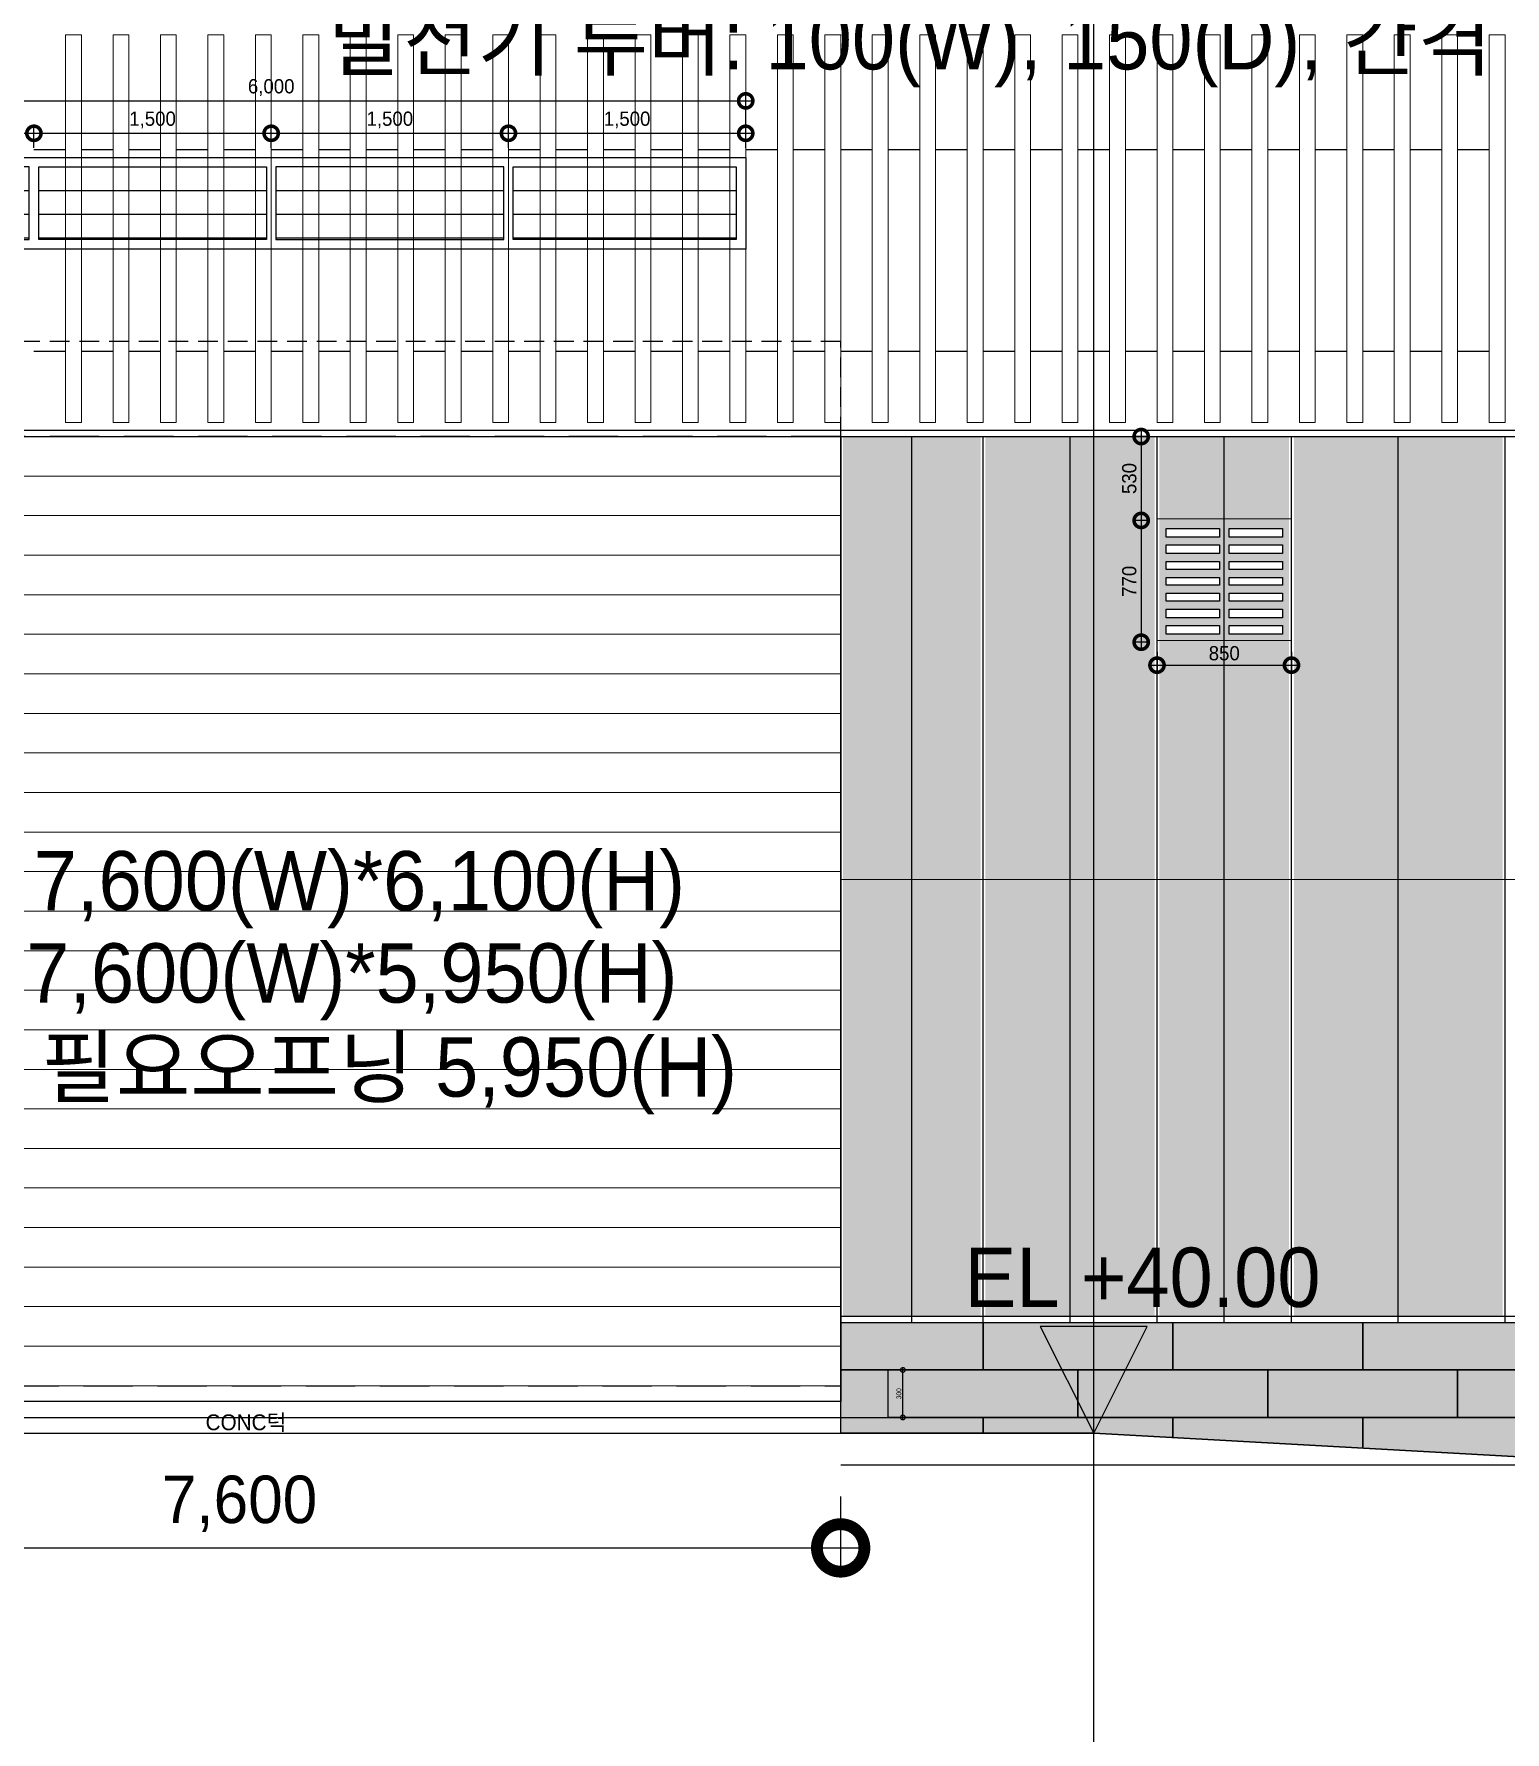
# Model space of a CAD drawing. Extents: x -430745 to 210250, y -41033 to 148500.
# Drawn here: x 74595 to 83895, y 35740 to 46474 of the extents above; entities that cross this region are included whole.
import ezdxf
from ezdxf.enums import TextEntityAlignment as Align
from ezdxf.xclip import XClip

# ---------------------------------------------------------------- set-up
doc = ezdxf.new("R2010")
doc.units = 0
doc.header["$LTSCALE"] = 250
doc.header["$MEASUREMENT"] = 0
doc.header["$XCLIPFRAME"] = 2
for name, pattern in [('ACAD_ISO05W100', [33, 24, -3, 0, -3, 0, -3]), ('DASHED', [0.75, 0.5, -0.25]), ('HIDDEN', [0.375, 0.25, -0.125])]:
    doc.linetypes.add(name, pattern=pattern)
doc.layers.get('0').update_dxf_attribs({"linetype": 'CONTINUOUS'})
doc.layers.get('Defpoints').update_dxf_attribs({"linetype": 'CONTINUOUS'})
for name, color, linetype in [('# 레벨 계획', 193, 'CONTINUOUS'), ('A-CEN', 1, 'CONTINUOUS'), ('A-DIM', 7, 'CONTINUOUS'), ('A-DOOR-SHT', 3, 'CONTINUOUS'), ('A-ELE-251', 251, 'CONTINUOUS'), ('A-ELE-252', 252, 'CONTINUOUS'), ('A-ELE-253', 253, 'CONTINUOUS'), ('A-ELE-7', 7, 'CONTINUOUS'), ('A-ELE-8', 8, 'CONTINUOUS'), ('A-ELE-8 해치', 8, 'CONTINUOUS'), ('A-ELE-8 해치(세로)', 8, 'CONTINUOUS'), ('A-HAT', 8, 'CONTINUOUS'), ('A-SITE', 2, 'ACAD_ISO05W100')]:
    doc.layers.add(name, color=color, linetype=linetype)
doc.layers.add('A-ELE-9', color=9, linetype='CONTINUOUS', lineweight=5)
doc.layers.add('X-우측면도$0$A-ELE-9', color=9, linetype='CONTINUOUS', lineweight=5)
for name, color, linetype, plot in [('A-ELE-셔터박스', 5, 'DASHED', False), ('NOPLOT', 193, 'CONTINUOUS', False), ('NOPLOT-TEXT', 41, 'CONTINUOUS', False), ('X-우측면도$0$NOPLOT-TEXT', 41, 'CONTINUOUS', False)]:
    doc.layers.add(name, color=color, linetype=linetype, plot=plot)
doc.styles.add('Gdim', font='')
doc.styles.add('Gtx', font='')
doc.styles.add('X-우측면도$0$Gtx', font='')
doc.styles.get('Gdim').set_extended_font_data('Dotum')
doc.styles.get('Gtx').set_extended_font_data('Dotum')
doc.styles.get('X-우측면도$0$Gtx').set_extended_font_data('Dotum')
doc.dimstyles.new('Gdim100', dxfattribs={"dimscale": 100, "dimtxt": 3, "dimasz": 6, "dimexe": 1.5, "dimexo": 2, "dimgap": 1, "dimtad": 1, "dimdec": 0, "dimzin": 0, "dimdsep": 46, "dimtxsty": 'Gdim', "dimblk": 'DOTSMALL', "dimcen": 1.5, "dimdle": 1.5, "dimclrd": 1, "dimclre": 1, "dimclrt": 256, "dimazin": 0, "dimtfac": 1, "dimtdec": 0, "dimtix": 1, "dimtmove": 2, "dimatfit": 3, "dimldrblk": 'DOTSMALL', "dimfxl": 1.5, "dimtolj": 1, "dimtzin": 0, "dimlwd": -1, "dimlwe": -1, "dimarcsym": 0})
doc.dimstyles.new('Gdim250', dxfattribs={"dimscale": 250, "dimtxt": 3, "dimasz": 6, "dimexe": 1.5, "dimexo": 2, "dimgap": 1, "dimtad": 1, "dimdec": 0, "dimzin": 0, "dimdsep": 46, "dimlunit": 6, "dimtxsty": 'Gdim', "dimblk": 'DOTSMALL', "dimblk1": 'DOTSMALL', "dimblk2": 'DOTSMALL', "dimsah": 1, "dimcen": 1.5, "dimdle": 1.5, "dimclrd": 1, "dimclre": 1, "dimclrt": 256, "dimazin": 0, "dimtfac": 1, "dimtdec": 0, "dimtix": 1, "dimtmove": 2, "dimatfit": 3, "dimldrblk": 'DOTSMALL', "dimfxl": 1.5, "dimtolj": 1, "dimtzin": 0, "dimlwd": -1, "dimlwe": -1, "dimarcsym": 1})

# ---------------------------------------------------------------- blocks, each defined once
blk = doc.blocks.new('A-CEN-NORTH1')
at = {"layer": 'A-CEN'}
for p, q in [((14547311.9, -289571.4), (14547311.9, -182238.1)), ((14490100, -272425.9, 0), (14592511.9, -272425.9, 0))]:
    blk.add_line(p, q, dxfattribs=at)
blk = doc.blocks.new('_DotSmall')
at = {"color": 0, "linetype": 'ByBlock', "const_width": 0.5}
blk.add_lwpolyline([(-0.0625, 0, 1), (0.0625, 0, 1)], format="xyb", close=True, dxfattribs=at)
blk = doc.blocks.new('*D307')
at = {"layer": 'Defpoints', "color": 0, "transparency": 16777216}
for p in [(72095, 37429), (79695, 37429), (79695, 36904)]:
    blk.add_point(p, dxfattribs=at)
at = {"layer": 'NOPLOT', "color": 1, "transparency": 16777216}
for p, q in [((72095, 37229), (72095, 36754)), ((79695, 37229), (79695, 36754)), ((71945, 36904), (79845, 36904))]:
    blk.add_line(p, q, dxfattribs=at)
at = {"layer": 'NOPLOT', "color": 1, "transparency": 16777216, "xscale": 600, "yscale": 600, "zscale": 600, "rotation": 180}
blk.add_blockref('_DotSmall', (72095, 36904), dxfattribs=at)
at = {"layer": 'NOPLOT', "color": 1, "transparency": 16777216, "xscale": 600, "yscale": 600, "zscale": 600}
blk.add_blockref('_DotSmall', (79695, 36904), dxfattribs=at)
at = {"layer": 'NOPLOT', "transparency": 16777216, "insert": (75895, 37183), "char_height": 300, "attachment_point": 5, "style": 'Gdim'}
blk.add_mtext('\\A1;7,600', dxfattribs=at)
blk = doc.blocks.new('*D345')
at = {"layer": 'Defpoints', "color": 0, "transparency": 16777216}
for p in [(110569, 52479), (110695, 52479), (110695, 52429), (72095, 37429), (79695, 37429), (79695, 36904)]:
    blk.add_point(p, dxfattribs=at)
at = {"layer": 'NOPLOT', "color": 1, "transparency": 16777216}
for p, q in [((110569, 52479), (110569, 53079)), ((110495, 52479), (110419, 52479)), ((110495, 52429), (110419, 52429)), ((110569, 52429), (110569, 52479)), ((110569, 52429), (110569, 51829)), ((72095, 37229), (72095, 36754)), ((79695, 37229), (79695, 36754)), ((71945, 36904), (79845, 36904))]:
    blk.add_line(p, q, dxfattribs=at)
at = {"layer": 'NOPLOT', "color": 1, "transparency": 16777216, "xscale": 600, "yscale": 600, "zscale": 600}
for p, rotation in [((110569, 52479), 270), ((110569, 52429), 90), ((72095, 36904), 180)]:
    blk.add_blockref('_DotSmall', p, dxfattribs=dict(at, rotation=rotation))
blk.add_blockref('_DotSmall', (79695, 36904), dxfattribs=at)
at = {"layer": 'NOPLOT', "transparency": 16777216, "insert": (110319, 52454), "char_height": 300, "attachment_point": 5, "rotation": 90, "style": 'Gdim'}
blk.add_mtext('\\A1;50', dxfattribs=at)
at = {"layer": 'NOPLOT', "transparency": 16777216, "insert": (75895, 37183), "char_height": 300, "attachment_point": 5, "style": 'Gdim'}
blk.add_mtext('\\A1;7,600', dxfattribs=at)
blk = doc.blocks.new('A$C6f656232')
at = {"layer": '# 레벨 계획', "elevation": 0}
blk.add_lwpolyline([(26901, 303), (27238, 978), (26563, 978), (26901, 303)], dxfattribs=at)
at = {"layer": '# 레벨 계획', "linetype": 'Continuous', "style": 'Gtx'}
blk.add_text('EL +40.00', height=375, rotation=360, dxfattribs=at).set_placement((26084, 1101, 0))
blk = doc.blocks.new('*D78')
at = {"layer": 'Defpoints', "color": 0, "transparency": 16777216}
for p in [(50996, 45409), (51095, 45409), (51095, 44829)]:
    blk.add_point(p, dxfattribs=at)
at = {"layer": 'NOPLOT', "color": 1, "transparency": 16777216}
for p, q in [((51035, 45409), (50951, 45409)), ((50996, 44784), (50996, 45454)), ((51035, 44829), (50951, 44829))]:
    blk.add_line(p, q, dxfattribs=at)
at = {"layer": 'NOPLOT', "color": 1, "transparency": 16777216, "xscale": 180, "yscale": 180, "zscale": 180}
for p, rotation in [((50996, 45409), 90), ((50996, 44829), 270)]:
    blk.add_blockref('_DotSmall', p, dxfattribs=dict(at, rotation=rotation))
at = {"layer": 'NOPLOT', "transparency": 16777216, "insert": (50921, 45119), "char_height": 90, "attachment_point": 5, "rotation": 90, "style": 'Gdim'}
blk.add_mtext('\\A1;580', dxfattribs=at)
blk = doc.blocks.new('*D79')
at = {"layer": 'Defpoints', "color": 0, "transparency": 16777216}
for p in [(52595, 45561), (51095, 45409), (52595, 45409)]:
    blk.add_point(p, dxfattribs=at)
at = {"layer": 'NOPLOT', "color": 1, "transparency": 16777216}
for p, q in [((51050, 45561), (52640, 45561)), ((51095, 45469), (51095, 45606)), ((52595, 45469), (52595, 45606))]:
    blk.add_line(p, q, dxfattribs=at)
at = {"layer": 'NOPLOT', "color": 1, "transparency": 16777216, "xscale": 180, "yscale": 180, "zscale": 180, "rotation": 180}
blk.add_blockref('_DotSmall', (51095, 45561), dxfattribs=at)
at = {"layer": 'NOPLOT', "color": 1, "transparency": 16777216, "xscale": 180, "yscale": 180, "zscale": 180}
blk.add_blockref('_DotSmall', (52595, 45561), dxfattribs=at)
at = {"layer": 'NOPLOT', "transparency": 16777216, "insert": (51845, 45645), "char_height": 90, "attachment_point": 5, "style": 'Gdim'}
blk.add_mtext('\\A1;1,500', dxfattribs=at)
blk = doc.blocks.new('*D80')
at = {"layer": 'Defpoints', "color": 0, "transparency": 16777216}
for p in [(57095, 45766), (51095, 45409), (57095, 45409)]:
    blk.add_point(p, dxfattribs=at)
at = {"layer": 'NOPLOT', "color": 1, "transparency": 16777216}
for p, q in [((51050, 45766), (57140, 45766)), ((51095, 45469), (51095, 45811)), ((57095, 45469), (57095, 45811))]:
    blk.add_line(p, q, dxfattribs=at)
at = {"layer": 'NOPLOT', "color": 1, "transparency": 16777216, "xscale": 180, "yscale": 180, "zscale": 180, "rotation": 180}
blk.add_blockref('_DotSmall', (51095, 45766), dxfattribs=at)
at = {"layer": 'NOPLOT', "color": 1, "transparency": 16777216, "xscale": 180, "yscale": 180, "zscale": 180}
blk.add_blockref('_DotSmall', (57095, 45766), dxfattribs=at)
at = {"layer": 'NOPLOT', "transparency": 16777216, "insert": (54095, 45850), "char_height": 90, "attachment_point": 5, "style": 'Gdim'}
blk.add_mtext('\\A1;6,000', dxfattribs=at)
blk = doc.blocks.new('*D81')
at = {"layer": 'Defpoints', "color": 0, "transparency": 16777216}
for p in [(54095, 45561), (52595, 45409), (54095, 45409)]:
    blk.add_point(p, dxfattribs=at)
at = {"layer": 'NOPLOT', "color": 1, "transparency": 16777216}
for p, q in [((52550, 45561), (54140, 45561)), ((52595, 45469), (52595, 45606)), ((54095, 45469), (54095, 45606))]:
    blk.add_line(p, q, dxfattribs=at)
at = {"layer": 'NOPLOT', "color": 1, "transparency": 16777216, "xscale": 180, "yscale": 180, "zscale": 180, "rotation": 180}
blk.add_blockref('_DotSmall', (52595, 45561), dxfattribs=at)
at = {"layer": 'NOPLOT', "color": 1, "transparency": 16777216, "xscale": 180, "yscale": 180, "zscale": 180}
blk.add_blockref('_DotSmall', (54095, 45561), dxfattribs=at)
at = {"layer": 'NOPLOT', "transparency": 16777216, "insert": (53345, 45645), "char_height": 90, "attachment_point": 5, "style": 'Gdim'}
blk.add_mtext('\\A1;1,500', dxfattribs=at)
blk = doc.blocks.new('*D83')
at = {"layer": 'Defpoints', "color": 0, "transparency": 16777216}
for p in [(55595, 45561), (54095, 45409), (55595, 45409)]:
    blk.add_point(p, dxfattribs=at)
at = {"layer": 'NOPLOT', "color": 1, "transparency": 16777216}
for p, q in [((54050, 45561), (55640, 45561)), ((54095, 45469), (54095, 45606)), ((55595, 45469), (55595, 45606))]:
    blk.add_line(p, q, dxfattribs=at)
at = {"layer": 'NOPLOT', "color": 1, "transparency": 16777216, "xscale": 180, "yscale": 180, "zscale": 180, "rotation": 180}
blk.add_blockref('_DotSmall', (54095, 45561), dxfattribs=at)
at = {"layer": 'NOPLOT', "color": 1, "transparency": 16777216, "xscale": 180, "yscale": 180, "zscale": 180}
blk.add_blockref('_DotSmall', (55595, 45561), dxfattribs=at)
at = {"layer": 'NOPLOT', "transparency": 16777216, "insert": (54845, 45645), "char_height": 90, "attachment_point": 5, "style": 'Gdim'}
blk.add_mtext('\\A1;1,500', dxfattribs=at)
blk = doc.blocks.new('*D82')
at = {"layer": 'Defpoints', "color": 0, "transparency": 16777216}
for p in [(57095, 45561), (55595, 45409), (57095, 45409)]:
    blk.add_point(p, dxfattribs=at)
at = {"layer": 'NOPLOT', "color": 1, "transparency": 16777216}
for p, q in [((55550, 45561), (57140, 45561)), ((55595, 45469), (55595, 45606)), ((57095, 45469), (57095, 45606))]:
    blk.add_line(p, q, dxfattribs=at)
at = {"layer": 'NOPLOT', "color": 1, "transparency": 16777216, "xscale": 180, "yscale": 180, "zscale": 180, "rotation": 180}
blk.add_blockref('_DotSmall', (55595, 45561), dxfattribs=at)
at = {"layer": 'NOPLOT', "color": 1, "transparency": 16777216, "xscale": 180, "yscale": 180, "zscale": 180}
blk.add_blockref('_DotSmall', (57095, 45561), dxfattribs=at)
at = {"layer": 'NOPLOT', "transparency": 16777216, "insert": (56345, 45645), "char_height": 90, "attachment_point": 5, "style": 'Gdim'}
blk.add_mtext('\\A1;1,500', dxfattribs=at)
blk = doc.blocks.new('*D360')
at = {"layer": 'Defpoints', "color": 0, "transparency": 16777216}
for p in [(81695, 43929), (81595, 43399), (81695, 43399)]:
    blk.add_point(p, dxfattribs=at)
at = {"layer": 'NOPLOT', "color": 1, "transparency": 16777216}
for p, q in [((81635, 43929), (81550, 43929)), ((81595, 43974), (81595, 43354)), ((81635, 43399), (81550, 43399))]:
    blk.add_line(p, q, dxfattribs=at)
at = {"layer": 'NOPLOT', "color": 1, "transparency": 16777216, "xscale": 180, "yscale": 180, "zscale": 180}
for p, rotation in [((81595, 43929), 90), ((81595, 43399), 270)]:
    blk.add_blockref('_DotSmall', p, dxfattribs=dict(at, rotation=rotation))
at = {"layer": 'NOPLOT', "transparency": 16777216, "insert": (81520, 43664), "char_height": 90, "attachment_point": 5, "rotation": 90, "style": 'Gdim'}
blk.add_mtext('\\A1;530', dxfattribs=at)
blk = doc.blocks.new('*D361')
at = {"layer": 'Defpoints', "color": 0, "transparency": 16777216}
for p in [(81695, 43399), (81595, 42629), (81695, 42629)]:
    blk.add_point(p, dxfattribs=at)
at = {"layer": 'NOPLOT', "color": 1, "transparency": 16777216}
for p, q in [((81635, 43399), (81550, 43399)), ((81595, 43444), (81595, 42584)), ((81635, 42629), (81550, 42629))]:
    blk.add_line(p, q, dxfattribs=at)
at = {"layer": 'NOPLOT', "color": 1, "transparency": 16777216, "xscale": 180, "yscale": 180, "zscale": 180}
for p, rotation in [((81595, 43399), 90), ((81595, 42629), 270)]:
    blk.add_blockref('_DotSmall', p, dxfattribs=dict(at, rotation=rotation))
at = {"layer": 'NOPLOT', "transparency": 16777216, "insert": (81520, 43014), "char_height": 90, "attachment_point": 5, "rotation": 90, "style": 'Gdim'}
blk.add_mtext('\\A1;770', dxfattribs=at)
blk = doc.blocks.new('*D362')
at = {"layer": 'Defpoints', "color": 0, "transparency": 16777216}
for p in [(81695, 42629), (82545, 42629), (82545, 42484)]:
    blk.add_point(p, dxfattribs=at)
at = {"layer": 'NOPLOT', "color": 1, "transparency": 16777216}
for p, q in [((81695, 42569), (81695, 42439)), ((82545, 42569), (82545, 42439)), ((81650, 42484), (82590, 42484))]:
    blk.add_line(p, q, dxfattribs=at)
at = {"layer": 'NOPLOT', "color": 1, "transparency": 16777216, "xscale": 180, "yscale": 180, "zscale": 180, "rotation": 180}
blk.add_blockref('_DotSmall', (81695, 42484), dxfattribs=at)
at = {"layer": 'NOPLOT', "color": 1, "transparency": 16777216, "xscale": 180, "yscale": 180, "zscale": 180}
blk.add_blockref('_DotSmall', (82545, 42484), dxfattribs=at)
at = {"layer": 'NOPLOT', "transparency": 16777216, "insert": (82120, 42559), "char_height": 90, "attachment_point": 5, "style": 'Gdim'}
blk.add_mtext('\\A1;850', dxfattribs=at)
blk = doc.blocks.new('A$C5877d68e')
at = {"layer": 'A-ELE-7'}
for p, q in [((41050, 600, 0), (41050, 6200, 0)), ((42050, 600, 0), (42050, 6200, 0)), ((43025, 600, 0), (43025, 6200, 0)), ((44125, 600, 0), (44125, 6200, 0))]:
    blk.add_line(p, q, dxfattribs=at)
at = {"layer": 'A-ELE-8'}
for p, q in [((40600, 600, 0), (40600, 6200, 0)), ((41500, 600, 0), (41500, 6200, 0)), ((42600, 600, 0), (42600, 6200, 0)), ((43450, 600, 0), (43450, 6200, 0)), ((44800, 600, 0), (44800, 6200, 0))]:
    blk.add_line(p, q, dxfattribs=at)
blk = doc.blocks.new('*U203')
for p, q in [((1200, 0), (1200, 300)), ((2400, 0), (2400, 300)), ((3600, 0), (3600, 300))]:
    blk.add_line(p, q)
at = {"layer": 'NOPLOT'}
for points in [[(0, 300), (1200, 300), (1200, 0), (0, 0)], [(1200, 300), (2400, 300), (2400, 0), (1200, 0)], [(2400, 300), (3600, 300), (3600, 0), (2400, 0)], [(3600, 300), (4800, 300), (4800, 0), (3600, 0)]]:
    blk.add_lwpolyline(points, close=True, dxfattribs=at)
blk = doc.blocks.new('*D387')
at = {"layer": 'Defpoints', "color": 0, "transparency": 16777216}
for p in [(0, 300), (93, 300), (0, 0)]:
    blk.add_point(p, dxfattribs=at)
at = {"layer": 'NOPLOT', "color": 1, "transparency": 16777216}
for p, q in [((20, 300), (108, 300)), ((93, -15), (93, 315)), ((20, 0), (108, 0))]:
    blk.add_line(p, q, dxfattribs=at)
at = {"layer": 'NOPLOT', "color": 1, "transparency": 16777216, "xscale": 60, "yscale": 60, "zscale": 60}
for p, rotation in [((93, 300), 90), ((93, 0), 270)]:
    blk.add_blockref('_DotSmall', p, dxfattribs=dict(at, rotation=rotation))
at = {"layer": 'NOPLOT', "transparency": 16777216, "insert": (68, 150), "char_height": 30, "attachment_point": 5, "rotation": 90, "style": 'Gdim'}
blk.add_mtext('\\A1;300', dxfattribs=at)
blk = doc.blocks.new('A$Ce37017e7')
for p, q in [((24060, -8195, 0), (24260, -8195, 0)), ((24360, -8195, 0), (24560, -8195, 0)), ((24660, -8195, 0), (24860, -8195, 0)), ((24960, -8195, 0), (25160, -8195, 0)), ((25260, -8195, 0), (25460, -8195, 0)), ((25560, -8195, 0), (25760, -8195, 0)), ((25860, -8195, 0), (26060, -8195, 0)), ((26160, -8195, 0), (26360, -8195, 0)), ((26460, -8195, 0), (26660, -8195, 0)), ((26760, -8195, 0), (26960, -8195, 0)), ((27060, -8195, 0), (27260, -8195, 0)), ((27360, -8195, 0), (27560, -8195, 0)), ((27660, -8195, 0), (27860, -8195, 0)), ((27960, -8195, 0), (28160, -8195, 0)), ((28260, -8195, 0), (28460, -8195, 0)), ((28560, -8195, 0), (28760, -8195, 0)), ((28860, -8195, 0), (29060, -8195, 0)), ((29160, -8195, 0), (29360, -8195, 0)), ((29460, -8195, 0), (29660, -8195, 0)), ((29760, -8195, 0), (29960, -8195, 0)), ((30060, -8195, 0), (30260, -8195, 0)), ((30360, -8195, 0), (30560, -8195, 0)), ((30660, -8195, 0), (30860, -8195, 0)), ((30960, -8195, 0), (31160, -8195, 0)), ((31260, -8195, 0), (31460, -8195, 0)), ((31560, -8195, 0), (31760, -8195, 0)), ((31860, -8195, 0), (32060, -8195, 0)), ((32160, -8195, 0), (32360, -8195, 0)), ((32460, -8195, 0), (32660, -8195, 0)), ((32760, -8195, 0), (32960, -8195, 0)), ((33060, -8195, 0), (33260, -8195, 0)), ((24060, -9470, 0), (24260, -9470, 0)), ((24360, -9470, 0), (24560, -9470, 0)), ((24660, -9470, 0), (24860, -9470, 0)), ((24960, -9470, 0), (25160, -9470, 0)), ((25260, -9470, 0), (25460, -9470, 0)), ((25560, -9470, 0), (25760, -9470, 0)), ((25860, -9470, 0), (26060, -9470, 0)), ((26160, -9470, 0), (26360, -9470, 0)), ((26460, -9470, 0), (26660, -9470, 0)), ((26760, -9470, 0), (26960, -9470, 0)), ((27060, -9470, 0), (27260, -9470, 0)), ((27360, -9470, 0), (27560, -9470, 0)), ((27660, -9470, 0), (27860, -9470, 0)), ((27960, -9470, 0), (28160, -9470, 0)), ((28260, -9470, 0), (28460, -9470, 0)), ((28560, -9470, 0), (28760, -9470, 0)), ((28860, -9470, 0), (29060, -9470, 0)), ((29160, -9470, 0), (29360, -9470, 0)), ((29460, -9470, 0), (29660, -9470, 0)), ((29760, -9470, 0), (29960, -9470, 0)), ((30060, -9470, 0), (30260, -9470, 0)), ((30360, -9470, 0), (30560, -9470, 0)), ((30660, -9470, 0), (30860, -9470, 0)), ((30960, -9470, 0), (31160, -9470, 0)), ((31260, -9470, 0), (31460, -9470, 0)), ((31560, -9470, 0), (31760, -9470, 0)), ((31860, -9470, 0), (32060, -9470, 0)), ((32160, -9470, 0), (32360, -9470, 0)), ((32460, -9470, 0), (32660, -9470, 0)), ((32760, -9470, 0), (32960, -9470, 0)), ((33060, -9470, 0), (33260, -9470, 0))]:
    blk.add_line(p, q)
blk = doc.blocks.new('A$C29ad4835')
at = {"layer": 'A-ELE-252'}
h = blk.add_hatch(dxfattribs=at)
h.set_pattern_fill('_USER', color=256, scale=150, pattern_type=0)
h.set_pattern_definition([(0, (279.36, 335), (0, 150), [])])
h.paths.add_polyline_path([(1689.4, 565), (279.4, 565), (279.4, 105), (1689.4, 105)])
h.paths.add_polyline_path([(3189.4, 565), (1749.4, 565), (1749.4, 105), (3189.4, 105)])
h.paths.add_polyline_path([(4689.4, 565), (3249.4, 565), (3249.4, 105), (4689.4, 105)])
h.paths.add_polyline_path([(6159.4, 565), (4749.4, 565), (4749.4, 105), (6159.4, 105)])
at = {"layer": 'A-ELE-251', "elevation": 0}
blk.add_lwpolyline([(219.4, 625), (6219.4, 625), (6219.4, 45), (219.4, 45)], close=True, dxfattribs=at)
at = {"layer": 'A-ELE-252', "elevation": 0}
for points in [[(279.4, 105), (1689.4, 105), (1689.4, 565), (279.4, 565)], [(1749.4, 565), (3189.4, 565), (3189.4, 105), (1749.4, 105)], [(4689.4, 565), (3249.4, 565), (3249.4, 105), (4689.4, 105)], [(6159.4, 105), (4749.4, 105), (4749.4, 565), (6159.4, 565)]]:
    blk.add_lwpolyline(points, close=True, dxfattribs=at)
at = {"layer": 'NOPLOT'}
for base, p1, p2, picture, middle in [((6219.4, 982), (219.4, 625), (6219.4, 625), '*D80', (3219.4, 1065.7)), ((1719.4, 776.9), (219.4, 625), (1719.4, 625), '*D79', (969.4, 860.7)), ((3219.4, 776.9), (1719.4, 625), (3219.4, 625), '*D81', (2469.4, 860.7)), ((4719.4, 776.9), (3219.4, 625), (4719.4, 625), '*D83', (3969.4, 860.7)), ((6219.4, 776.9), (4719.4, 625), (6219.4, 625), '*D82', (5469.4, 860.7))]:
    dim = blk.add_linear_dim(base=base, p1=p1, p2=p2, dimstyle='Gdim250', override={"dimscale": 30, "dimfxl": 2}, dxfattribs=at)
    dim.commit()
    dim.dimension.update_dxf_attribs({"geometry": picture, "text_midpoint": middle, "insert": (-50875.9, -44783.9)})
dim = blk.add_linear_dim(base=(120.1, 625), p1=(219.4, 45), p2=(219.4, 625), angle=90, dimstyle='Gdim250', override={"dimscale": 30, "dimfxl": 2}, dxfattribs=at)
dim.commit()
dim.dimension.update_dxf_attribs({"geometry": '*D78', "text_midpoint": (45.1, 335), "insert": (-50875.9, -44783.9)})
blk = doc.blocks.new('*U300')
for p, q in [((0, 0), (0, 300)), ((1200, 0), (1200, 300)), ((2400, 0), (2400, 300)), ((3600, 0), (3600, 300))]:
    blk.add_line(p, q)
at = {"layer": 'NOPLOT'}
for points in [[(0, 300), (1200, 300), (1200, 0), (0, 0)], [(1200, 300), (2400, 300), (2400, 0), (1200, 0)], [(2400, 300), (3600, 300), (3600, 0), (2400, 0)], [(3600, 300), (4800, 300), (4800, 0), (3600, 0)]]:
    blk.add_lwpolyline(points, close=True, dxfattribs=at)
dim = blk.add_linear_dim(base=(93.4, 300), p1=(0, 0), p2=(0, 300), angle=90, dimstyle='Gdim100', override={"dimscale": 10, "dimarcsym": 1}, dxfattribs=at)
dim.commit()
dim.dimension.update_dxf_attribs({"geometry": '*D387', "text_midpoint": (68.4, 150)})

msp = doc.modelspace()

# ---------------------------------------------------------------- hatches: boundary and pattern name
at = {"layer": 'A-ELE-253'}
h = msp.add_hatch(dxfattribs=at)
h.set_pattern_fill('AR-CONC', color=256, scale=3)
h.set_pattern_definition([(50, (-420500, 0), (546.554, -47.81726), [57.15, -628.65]), (355, (-420500, 0), (-105.7285, 573.1699), [45.72, -502.92]), (100.451, (-420454.45, -4), (440.8275, 525.35006), [48.57, -534.27]), (46.1842, (-420500, 152.4), (813.2371, -126.127), [85.725, -942.975]), (96.6356, (-420432.2, 141.9), (712.2127, 742.2767), [72.855, -801.405]), (351.184, (-420500, 152.4), (712.2138, 742.2754), [68.58, -754.38]), (21, (-420423.8, 114.3), (454.84464, -306.79656), [57.15, -628.65]), (326, (-420423.8, 114.3), (185.4061, 552.5639), [45.72, -502.92]), (71.4514, (-420385.9, 88.73), (640.24947, 245.76857), [48.57, -534.27]), (37.5, (-420500, 0), (9.26581, 253.66512), [0, -496.824, 0, -510.54, 0, -504.825]), (7.5, (-420500, 0), (200.45899, 300.54172), [0, -291.084, 0, -485.394, 0, -192.405]), (327.5, (-420669.93, 0), (406.771786, -17.18623), [0, -190.5, 0, -594.36, 0, -788.67]), (317.5, (-420746.13, 0), (444.38754, 76.27947), [0, -247.65, 0, -394.716, 0, -560.07])])
h.paths.add_polyline_path([(58095.3, 37628.9), (61295.3, 37628.9), (61295.3, 38328.9), (58095.3, 38328.9)])
h.paths.add_polyline_path([(38445.3, 37628.9), (50495.3, 37628.9), (50495.3, 38328.9), (38445.3, 38328.9)])
h.paths.add_polyline_path([(68895.3, 37628.9), (72095.3, 37628.9), (72095.3, 38328.9), (68895.3, 38328.9)])
h.paths.add_polyline_path([(81295.3, 37628.9), (84895.3, 37428.9), (124145.3, 37428.9), (124145.3, 38328.9), (79695.3, 38328.9), (79695.3, 37628.9)])
at = {"layer": 'A-ELE-8 해치'}
h = msp.add_hatch(dxfattribs=at)
h.set_pattern_fill('_USER', color=256, scale=300, pattern_type=0)
h.set_pattern_definition([(0, (38445.25, 38328.93), (0, 300), [])])
h.paths.add_polyline_path([(50495.3, 38328.9), (38445.3, 38328.9), (38445.3, 37628.9), (50495.3, 37628.9), (50495.3, 37828.9)])
h.paths.add_polyline_path([(61295.3, 37828.9), (61295.3, 38328.9), (58095.3, 38328.9), (58095.3, 37828.9), (58095.3, 37628.9), (61295.3, 37628.9)])
h.paths.add_polyline_path([(72095.3, 37828.9), (72095.3, 38328.9), (68895.3, 38328.9), (68895.3, 37828.9), (68895.3, 37628.9), (72095.3, 37628.9)])
h.paths.add_polyline_path([(124145.3, 38328.9), (79695.3, 38328.9), (79695.3, 37828.9), (79695.3, 37428.9), (124145.3, 37428.9)])
at = {"layer": 'A-HAT'}
h = msp.add_hatch(color=256, dxfattribs=at)
h.dxf.hatch_style = 1
h.set_gradient(color1=(173, 173, 173), color2=(173, 173, 173), tint=1)
h.paths.add_polyline_path([(79710.3, 38368.9), (80145.3, 38368.9), (80145.3, 43928.9), (79710.3, 43928.9)])
h = msp.add_hatch(color=256, dxfattribs=at)
h.dxf.hatch_style = 1
h.set_gradient(color1=(214, 214, 214), color2=(214, 214, 214), rotation=180, tint=1)
h.paths.add_polyline_path([(80145.3, 38368.9), (80580.3, 38368.9), (80580.3, 43928.9), (80145.3, 43928.9)])
h = msp.add_hatch(color=256, dxfattribs=at)
h.dxf.hatch_style = 1
h.set_gradient(color1=(173, 173, 173), color2=(173, 173, 173), tint=1)
h.paths.add_polyline_path([(80610.3, 38368.9), (81145.3, 38368.9), (81145.3, 43928.9), (80610.3, 43928.9)])
h = msp.add_hatch(color=256, dxfattribs=at)
h.dxf.hatch_style = 1
h.set_gradient(color1=(214, 214, 214), color2=(214, 214, 214), rotation=180, tint=1)
h.paths.add_polyline_path([(81145.3, 38368.9), (81680.3, 38368.9), (81680.3, 43928.9), (81145.3, 43928.9)])
h = msp.add_hatch(color=256, dxfattribs=at)
h.dxf.hatch_style = 1
h.set_gradient(color1=(173, 173, 173), color2=(173, 173, 173), tint=1)
h.paths.add_polyline_path([(81710.3, 43398.9), (82120.3, 43398.9), (82120.3, 43928.9), (81710.3, 43928.9)])
h = msp.add_hatch(color=256, dxfattribs=at)
h.dxf.hatch_style = 1
h.set_gradient(color1=(214, 214, 214), color2=(214, 214, 214), rotation=180, tint=1)
h.paths.add_polyline_path([(82120.3, 43398.9), (82530.3, 43398.9), (82530.3, 43928.9), (82120.3, 43928.9)])
h = msp.add_hatch(color=256, dxfattribs=at)
h.dxf.hatch_style = 1
h.set_gradient(color1=(173, 173, 173), color2=(173, 173, 173), tint=1)
h.paths.add_polyline_path([(82560.3, 38368.9), (83220.3, 38368.9), (83220.3, 43928.9), (82560.3, 43928.9)])
h = msp.add_hatch(color=256, dxfattribs=at)
h.dxf.hatch_style = 1
h.set_gradient(color1=(214, 214, 214), color2=(214, 214, 214), rotation=180, tint=1)
h.paths.add_polyline_path([(83220.3, 38368.9), (83880.3, 38368.9), (83880.3, 43928.9), (83220.3, 43928.9)])
h = msp.add_hatch(color=256, dxfattribs=at)
h.dxf.hatch_style = 1
h.set_gradient(color1=(173, 173, 173), color2=(173, 173, 173), tint=1)
h.paths.add_polyline_path([(82120.3, 43398.9), (81710.3, 43398.9), (81710.3, 42628.9), (82120.3, 42628.9)])
h.paths.add_polyline_path([(82090.3, 43038.9), (82090.3, 42988.9), (81752.8, 42988.9), (81752.8, 43038.9)], flags=16)
h.paths.add_polyline_path([(82090.3, 43088.9), (81752.8, 43088.9), (81752.8, 43138.9), (82090.3, 43138.9)], flags=16)
h.paths.add_polyline_path([(82090.3, 42938.9), (82090.3, 42888.9), (81752.8, 42888.9), (81752.8, 42938.9)], flags=16)
h.paths.add_polyline_path([(82090.3, 43188.9), (81752.8, 43188.9), (81752.8, 43243.9), (82090.3, 43243.9)], flags=16)
h.paths.add_polyline_path([(82090.3, 42838.9), (82090.3, 42783.9), (81752.8, 42783.9), (81752.8, 42838.9)], flags=16)
h.paths.add_polyline_path([(82090.3, 43293.9), (81752.8, 43293.9), (81752.8, 43348.9), (82090.3, 43348.9)], flags=16)
h.paths.add_polyline_path([(82090.3, 42733.9), (82090.3, 42678.9), (81752.8, 42678.9), (81752.8, 42733.9)], flags=16)
h = msp.add_hatch(color=256, dxfattribs=at)
h.dxf.hatch_style = 1
h.set_gradient(color1=(214, 214, 214), color2=(214, 214, 214), rotation=180, tint=1)
h.paths.add_polyline_path([(82530.3, 43398.9), (82120.3, 43398.9), (82120.3, 42628.9), (82530.3, 42628.9)])
h.paths.add_polyline_path([(82487.8, 43038.9), (82487.8, 42988.9), (82150.3, 42988.9), (82150.3, 43038.9)], flags=16)
h.paths.add_polyline_path([(82150.3, 43088.9), (82150.3, 43138.9), (82487.8, 43138.9), (82487.8, 43088.9)], flags=16)
h.paths.add_polyline_path([(82487.8, 42938.9), (82487.8, 42888.9), (82150.3, 42888.9), (82150.3, 42938.9)], flags=16)
h.paths.add_polyline_path([(82150.3, 43188.9), (82150.3, 43243.9), (82487.8, 43243.9), (82487.8, 43188.9)], flags=16)
h.paths.add_polyline_path([(82487.8, 42838.9), (82487.8, 42783.9), (82150.3, 42783.9), (82150.3, 42838.9)], flags=16)
h.paths.add_polyline_path([(82150.3, 43293.9), (82150.3, 43348.9), (82487.8, 43348.9), (82487.8, 43293.9)], flags=16)
h.paths.add_polyline_path([(82487.8, 42733.9), (82487.8, 42678.9), (82150.3, 42678.9), (82150.3, 42733.9)], flags=16)
h = msp.add_hatch(color=256, dxfattribs=at)
h.dxf.hatch_style = 1
h.set_gradient(color1=(173, 173, 173), color2=(173, 173, 173), tint=1)
h.paths.add_polyline_path([(81710.3, 38368.9), (82120.3, 38368.9), (82120.3, 42628.9), (81710.3, 42628.9)])
h = msp.add_hatch(color=256, dxfattribs=at)
h.dxf.hatch_style = 1
h.set_gradient(color1=(214, 214, 214), color2=(214, 214, 214), rotation=180, tint=1)
h.paths.add_polyline_path([(82120.3, 38368.9), (82530.3, 38368.9), (82530.3, 42628.9), (82120.3, 42628.9)])
at = {"layer": 'X-우측면도$0$A-ELE-9'}
h = msp.add_hatch(dxfattribs=at)
h.set_pattern_fill('_USER', color=256, scale=250, pattern_type=0)
h.set_pattern_definition([(0, (50495.25, 40928.93), (0, 250), [])])
h.paths.add_polyline_path([(58095.3, 43878.9), (50495.3, 43878.9), (50495.3, 37828.9), (58095.3, 37828.9)])
h.paths.add_polyline_path([(68895.3, 43878.9), (61295.3, 43878.9), (61295.3, 37828.9), (68895.3, 37828.9)])
h.paths.add_polyline_path([(79695.3, 43928.9), (72095.3, 43928.9), (72095.3, 37828.9), (79695.3, 37828.9)])

# ---------------------------------------------------------------- linework, layer by layer
at = {"layer": 'A-DOOR-SHT'}
msp.add_line((79695.3, 43928.9), (79695.3, 37828.9), dxfattribs=at)
at = {"layer": 'A-ELE-253', "elevation": 0}
for points in [[(81752.8, 43293.9), (81752.8, 43348.9), (82090.3, 43348.9), (82090.3, 43293.9)], [(82150.3, 43293.9), (82150.3, 43348.9), (82487.8, 43348.9), (82487.8, 43293.9)], [(81752.8, 43243.9), (82090.3, 43243.9), (82090.3, 43188.9), (81752.8, 43188.9)], [(82150.3, 43243.9), (82487.8, 43243.9), (82487.8, 43188.9), (82150.3, 43188.9)], [(81752.8, 43138.9), (82090.3, 43138.9), (82090.3, 43088.9), (81752.8, 43088.9)], [(82150.3, 43138.9), (82487.8, 43138.9), (82487.8, 43088.9), (82150.3, 43088.9)], [(81752.8, 43038.9), (82090.3, 43038.9), (82090.3, 42988.9), (81752.8, 42988.9)], [(81752.8, 42938.9), (82090.3, 42938.9), (82090.3, 42888.9), (81752.8, 42888.9)], [(82150.3, 43038.9), (82487.8, 43038.9), (82487.8, 42988.9), (82150.3, 42988.9)], [(82150.3, 42938.9), (82487.8, 42938.9), (82487.8, 42888.9), (82150.3, 42888.9)], [(81752.8, 42838.9), (82090.3, 42838.9), (82090.3, 42783.9), (81752.8, 42783.9)], [(82150.3, 42838.9), (82487.8, 42838.9), (82487.8, 42783.9), (82150.3, 42783.9)], [(82090.3, 42733.9), (82090.3, 42678.9), (81752.8, 42678.9), (81752.8, 42733.9)], [(82487.8, 42733.9), (82487.8, 42678.9), (82150.3, 42678.9), (82150.3, 42733.9)]]:
    msp.add_lwpolyline(points, close=True, dxfattribs=at)
at = {"layer": 'A-ELE-7'}
for p, q in [((79695.3, 38368.9), (124345.3, 38368.9)), ((79695.3, 38328.9), (124145.3, 38328.9))]:
    msp.add_line(p, q, dxfattribs=at)
at = {"layer": 'A-ELE-7', "elevation": 0}
for points in [[(111995.3, 53978.9), (50495.3, 53978.9), (50495.3, 43928.9), (111995.3, 43928.9)], [(111955.3, 53938.9), (50535.3, 53938.9), (50535.3, 43968.9), (111955.3, 43968.9)]]:
    msp.add_lwpolyline(points, close=True, dxfattribs=at)
msp.add_lwpolyline([(79695.3, 37628.9), (79695.3, 37828.9), (72095.3, 37828.9), (72095.3, 37628.9)], dxfattribs=at)
at = {"layer": 'A-ELE-9'}
msp.add_line((79695.3, 41128.9), (124345.3, 41128.9, 0), dxfattribs=at)
at = {"layer": 'A-ELE-9', "elevation": 0}
for points in [[(74795.3, 46468.9), (74895.3, 46468.9), (74895.3, 44018.9), (74795.3, 44018.9)], [(75095.3, 46468.9), (75195.3, 46468.9), (75195.3, 44018.9), (75095.3, 44018.9)], [(75395.3, 46468.9), (75495.3, 46468.9), (75495.3, 44018.9), (75395.3, 44018.9)], [(75695.3, 46468.9), (75795.3, 46468.9), (75795.3, 44018.9), (75695.3, 44018.9)], [(75995.3, 46468.9), (76095.3, 46468.9), (76095.3, 44018.9), (75995.3, 44018.9)], [(76295.3, 46468.9), (76395.3, 46468.9), (76395.3, 44018.9), (76295.3, 44018.9)], [(76595.3, 46468.9), (76695.3, 46468.9), (76695.3, 44018.9), (76595.3, 44018.9)], [(76895.3, 46468.9), (76995.3, 46468.9), (76995.3, 44018.9), (76895.3, 44018.9)], [(77195.3, 46468.9), (77295.3, 46468.9), (77295.3, 44018.9), (77195.3, 44018.9)], [(77495.3, 46468.9), (77595.3, 46468.9), (77595.3, 44018.9), (77495.3, 44018.9)], [(77795.3, 46468.9), (77895.3, 46468.9), (77895.3, 44018.9), (77795.3, 44018.9)], [(78095.3, 46468.9), (78195.3, 46468.9), (78195.3, 44018.9), (78095.3, 44018.9)], [(78395.3, 46468.9), (78495.3, 46468.9), (78495.3, 44018.9), (78395.3, 44018.9)], [(78695.3, 46468.9), (78795.3, 46468.9), (78795.3, 44018.9), (78695.3, 44018.9)], [(78995.3, 46468.9), (79095.3, 46468.9), (79095.3, 44018.9), (78995.3, 44018.9)], [(79295.3, 46468.9), (79395.3, 46468.9), (79395.3, 44018.9), (79295.3, 44018.9)], [(79595.3, 46468.9), (79695.3, 46468.9), (79695.3, 44018.9), (79595.3, 44018.9)], [(79895.3, 46468.9), (79995.3, 46468.9), (79995.3, 44018.9), (79895.3, 44018.9)], [(80195.3, 46468.9), (80295.3, 46468.9), (80295.3, 44018.9), (80195.3, 44018.9)], [(80495.3, 46468.9), (80595.3, 46468.9), (80595.3, 44018.9), (80495.3, 44018.9)], [(80795.3, 46468.9), (80895.3, 46468.9), (80895.3, 44018.9), (80795.3, 44018.9)], [(81095.3, 46468.9), (81195.3, 46468.9), (81195.3, 44018.9), (81095.3, 44018.9)], [(81395.3, 46468.9), (81495.3, 46468.9), (81495.3, 44018.9), (81395.3, 44018.9)], [(81695.3, 46468.9), (81795.3, 46468.9), (81795.3, 44018.9), (81695.3, 44018.9)], [(81995.3, 46468.9), (82095.3, 46468.9), (82095.3, 44018.9), (81995.3, 44018.9)], [(82295.3, 46468.9), (82395.3, 46468.9), (82395.3, 44018.9), (82295.3, 44018.9)], [(82595.3, 46468.9), (82695.3, 46468.9), (82695.3, 44018.9), (82595.3, 44018.9)], [(82895.3, 46468.9), (82995.3, 46468.9), (82995.3, 44018.9), (82895.3, 44018.9)], [(83195.3, 46468.9), (83295.3, 46468.9), (83295.3, 44018.9), (83195.3, 44018.9)], [(83495.3, 46468.9), (83595.3, 46468.9), (83595.3, 44018.9), (83495.3, 44018.9)], [(83795.3, 46468.9), (83895.3, 46468.9), (83895.3, 44018.9), (83795.3, 44018.9)], [(81695.3, 43408.9), (82545.3, 43408.9), (82545.3, 42638.9), (81695.3, 42638.9)]]:
    msp.add_lwpolyline(points, close=True, dxfattribs=at)
at = {"layer": 'A-ELE-셔터박스', "elevation": 0}
msp.add_lwpolyline([(72095.3, 43928.9), (79695.3, 43928.9), (79695.3, 44528.9), (72095.3, 44528.9)], close=True, dxfattribs=at)
at = {"layer": 'A-SITE', "linetype": 'Continuous', "elevation": 0}
msp.add_lwpolyline([(29145.3, 37628.9), (81295.3, 37628.9), (84895.3, 37428.9), (126195.3, 37428.9), (126195.3, 37328.9), (135595.3, 37328.9), (135595.3, 37428.9)], dxfattribs=at)
at = {"layer": 'NOPLOT', "color": 40, "linetype": 'HIDDEN', "ltscale": 5, "true_color": 0xf8d731, "elevation": 0}
msp.add_lwpolyline([(72095.3, 37928.9), (79695.3, 37928.9), (79695.3, 43928.9), (72095.3, 43928.9)], close=True, dxfattribs=at)

# ---------------------------------------------------------------- block references
at = {"layer": '# 레벨 계획', "linetype": 'Continuous'}
msp.add_blockref('A$C6f656232', (54394.4, 37326.2, 0), dxfattribs=at)
at = {"layer": 'A-DIM'}
msp.add_blockref('A-CEN-NORTH1', (-14466016.6, 310154.8), dxfattribs=at)
at = {"layer": 'A-ELE-252'}
msp.add_blockref('A$C29ad4835', (72875.9, 45068.9, 0), dxfattribs=at)
at = {"layer": 'A-ELE-8'}
for name, p in [('A$C5877d68e', (39095.3, 37728.9)), ('A$Ce37017e7', (50535.3, 53938.9))]:
    msp.add_blockref(name, p, dxfattribs=at)
at = {"layer": 'A-ELE-8 해치(세로)'}
ref = msp.add_blockref('*U203', (79395.3, 38028.9, 0), dxfattribs=at)
XClip(ref).set_block_clipping_path([(44749.9999999716, 300.0000000099), (44749.9999999716, -599.99999999), (5500.0012255522, -599.9999999753), (1900.0014325292, -399.9999999753), (299.9999999679, -399.9999999753), (300, 300)])
ref = msp.add_blockref('*U300', (79995.3, 37728.9, 0), dxfattribs=at)
XClip(ref).set_block_clipping_path([(44149.9999999716, 600.0000000099), (44149.9999999716, -299.99999999), (4900.0012255522, -299.9999999753), (1300.0014325292, -99.9999999753), (-300.0000000321, -99.9999999753), (-300, 600)])
ref = msp.add_blockref('*U203', (79395.3, 37428.9, 0), dxfattribs=at)
XClip(ref).set_block_clipping_path([(44749.9999999716, 900.0000000099), (44749.9999999716, 0.00000001), (5500.0012255522, 0.0000000247), (1900.0014325292, 200.0000000247), (299.9999999679, 200.0000000247), (300, 900)])

# ---------------------------------------------------------------- texts
at = {"layer": 'NOPLOT-TEXT', "linetype": 'Continuous', "style": 'Gtx'}
msp.add_text('발전기 루버: 100(W), 150(D), 간격 200', height=375, rotation=360, dxfattribs=at).set_placement((76458.6, 46249.9, 0))
msp.add_text('CONC턱', height=100, rotation=360, dxfattribs=at).set_placement((75680.4, 37698, 0), align=Align.MIDDLE_LEFT)
at = {"layer": 'X-우측면도$0$NOPLOT-TEXT', "linetype": 'Continuous', "style": 'X-우측면도$0$Gtx'}
for s, p in [('단열셔터 7,600(W)*6,100(H)', (72575.7, 40933.8, 0)), ('실제오프닝 7,600(W)*5,950(H)', (72057.2, 40351, 0)), ('필요오프닝 5,950(H)', (74642.1, 39756.7, 0))]:
    msp.add_text(s, height=375, rotation=360, dxfattribs=at).set_placement(p)

# ---------------------------------------------------------------- dimensions: what is measured, and where the dimension line sits
at = {"layer": 'NOPLOT'}
dim = msp.add_linear_dim(base=(110568.7, 52478.9), p1=(110695.3, 52428.9), p2=(110695.3, 52478.9), angle=90, dimstyle='Gdim100', dxfattribs=at)
dim.commit()
dim.dimension.update_dxf_attribs({"geometry": '*D345', "text_midpoint": (110318.5, 52453.9)})
for base, p1, p2, picture, middle in [((81595.4, 43398.9), (81695.3, 43928.9), (81695.3, 43398.9), '*D360', (81520.4, 43663.9)), ((81595.4, 42628.9), (81695.3, 43398.9), (81695.3, 42628.9), '*D361', (81520.4, 43013.9))]:
    dim = msp.add_linear_dim(base=base, p1=p1, p2=p2, angle=90, dimstyle='Gdim250', override={"dimscale": 30, "dimfxl": 2}, dxfattribs=at)
    dim.commit()
    dim.dimension.update_dxf_attribs({"geometry": picture, "text_midpoint": middle})
for base, p1, p2, override, picture, middle in [((82545.3, 42483.7), (81695.3, 42628.9), (82545.3, 42628.9), {"dimscale": 30, "dimfxl": 2}, '*D362', (82120.3, 42558.8)), ((79695.3, 36903.9), (72095.3, 37428.9), (79695.3, 37428.9), {"dimscale": 100, "dimfxl": 2}, '*D307', (75895.3, 37183))]:
    dim = msp.add_linear_dim(base=base, p1=p1, p2=p2, dimstyle='Gdim250', override=override, dxfattribs=at)
    dim.commit()
    dim.dimension.update_dxf_attribs({"geometry": picture, "text_midpoint": middle})

doc.saveas('drawing.dxf')
